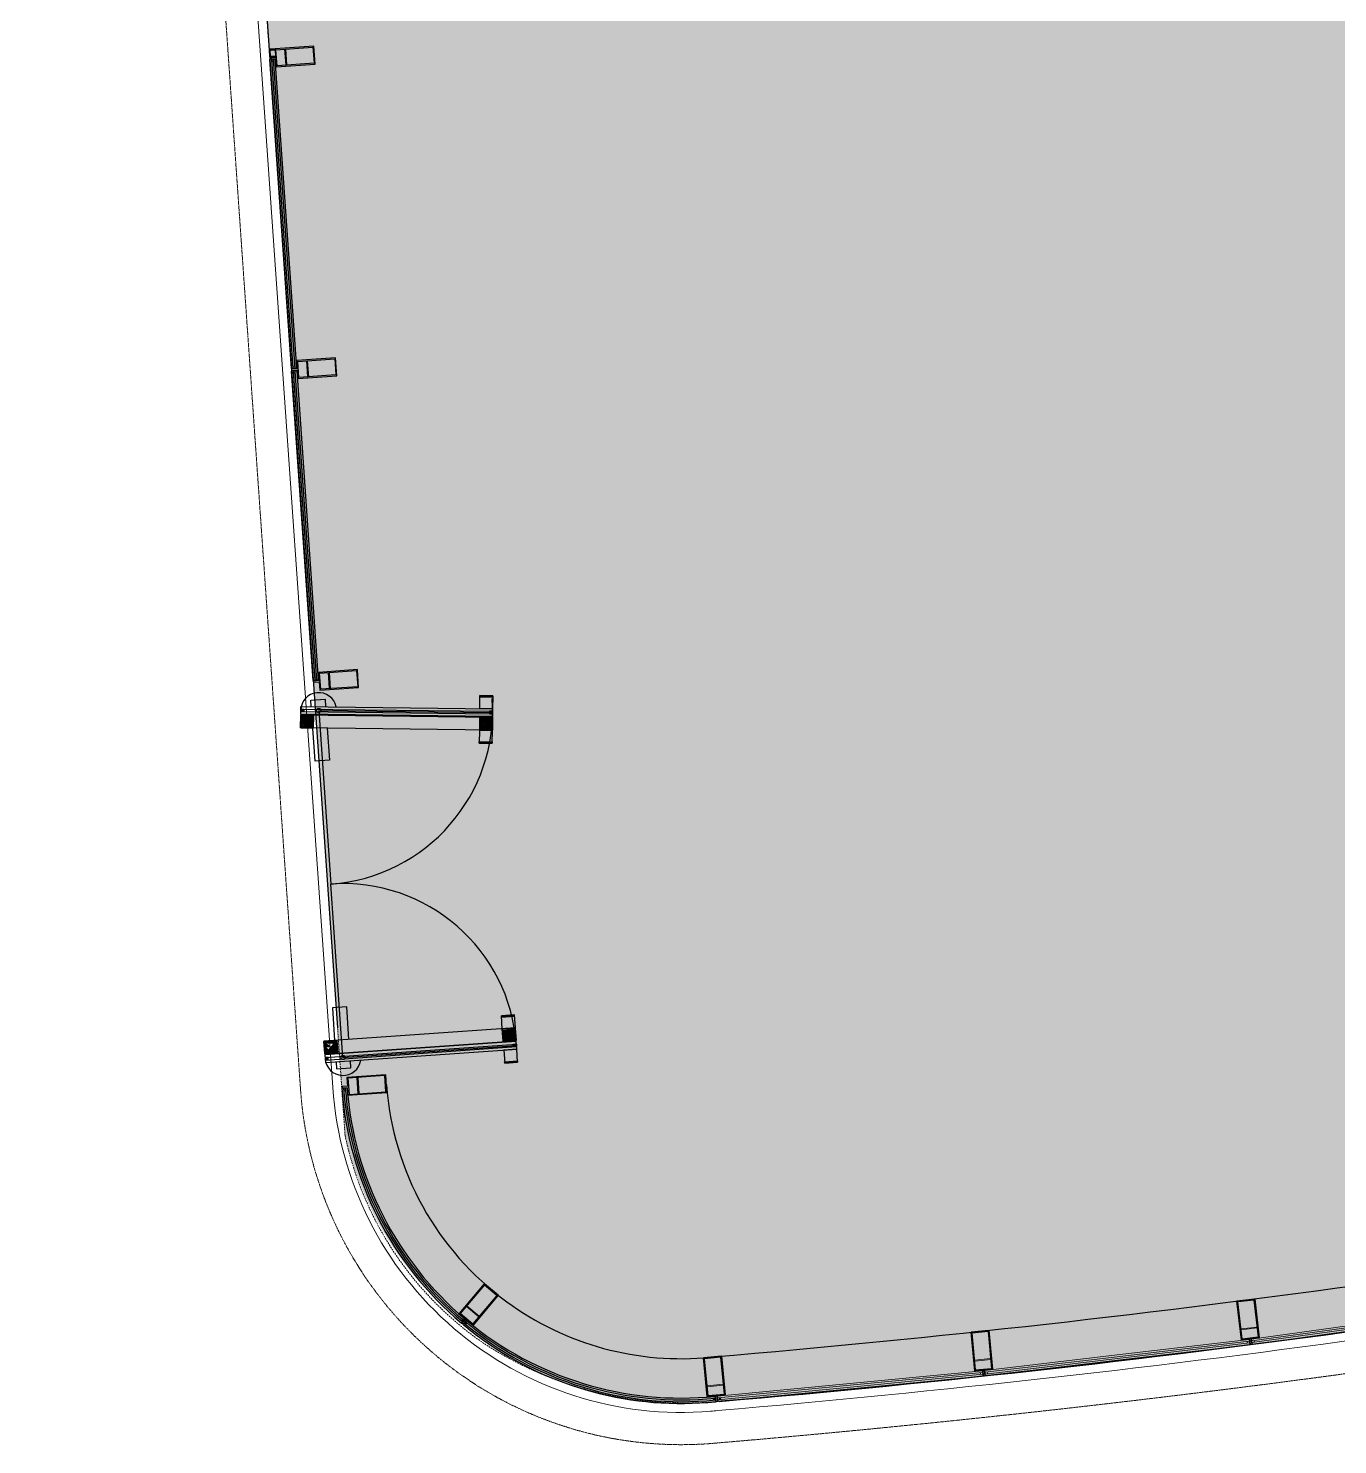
# Model space of a CAD drawing. Header units: millimetres. Extents: x 306 to 836129804, y -168137 to 818603917.
# Drawn here: x 834508805 to 834516115, y 817942050 to 817949957 of the extents above; entities that cross this region are included whole.
import ezdxf
from ezdxf.xclip import XClip

# ---------------------------------------------------------------- set-up
doc = ezdxf.new("R2010")
doc.units = ezdxf.units.MM
doc.header["$LTSCALE"] = 3
doc.header["$XCLIPFRAME"] = 0
doc.linetypes.add('B0701', pattern=[2.34375, 1.5625, -0.78125])
doc.linetypes.add('B0703', pattern=[4.6875, 3.125, -1.5625])
doc.layers.add('_LTC', color=251, linetype='Continuous')
for name, color, linetype, lineweight in [('Hatch (LTC&CB)', 252, 'Continuous', 35), ('UAJ-21EXWA', 251, 'Continuous', 35), ('UAJ-21EXWA-a', 251, 'Continuous', 9), ('UAJ-21EXWA-c', 251, 'Continuous', 9), ('UAJ-22INWA-a', 251, 'Continuous', 13), ('UAJ-23FLOR-h', 251, 'Continuous', 9), ('UAJ-23FLOR-y', 251, 'B0701', 9), ('UAJ-23FLOR-z', 251, 'B0703', 9), ('UAJ-32INFR-c', 251, 'Continuous', 9), ('UAJ-32INFR-h', 251, 'Continuous', 9)]:
    doc.layers.add(name, color=color, linetype=linetype, lineweight=lineweight)
pattern_1 = [(45, (0, 0), (-4.999999779477807, 4.999999779477808), []), (45, (1.7, 0), (-4.999999779477807, 4.999999779477808), []), (45, (1.8, 0), (-4.999999779477807, 4.999999779477808), []), (45, (1.9, 0), (-4.999999779477807, 4.999999779477808), []), (45, (2, 0), (-4.999999779477807, 4.999999779477808), []), (45, (2.1, 0), (-4.999999779477807, 4.999999779477808), []), (45, (2.2, 0), (-4.999999779477807, 4.999999779477808), []), (45, (2.3, 0), (-4.999999779477807, 4.999999779477808), [])]

# ---------------------------------------------------------------- blocks, each defined once
blk = doc.blocks.new('*U1552')
at = {"layer": 'UAJ-21EXWA'}
for points in [[(0, 85.00000035762787), (100, 85.00000047683716), (100, 301.9999996423721), (1.192092895507812e-07, 301.9999996423721)], [(1499.999999880791, 85.00000035762787), (1599.999999880791, 85.00000047683716), (1600, 301.9999996423721), (1500.000000119209, 301.9999996423721)], [(3069.244208348224, 85.00000059565815), (3169.244208348224, 85.00000059565815), (3169.244208467433, 301.9999998804025), (3069.244208586642, 301.9999999996118)]]:
    blk.add_lwpolyline(points, close=True, dxfattribs=at)
at = {"layer": 'UAJ-21EXWA-a'}
for points in [[(42.49999895014975, 305.000000582158), (42.4999988079071, 305.0000002384186), (42.49999892711639, 335.0000001192093), (42.49999883094046, 335.000000582158)], [(46.50000011920929, 301.9999992847443), (46.50000023841858, 335.0000004768372), (53.50000023841858, 335.0000007152557), (53.50000023841858, 301.9999992847443)], [(800.0000004768372, 304.9999982118607), (57.49999940395355, 305.0000004768372), (57.49999952316284, 335.0000004768372), (800.0000003576279, 334.9999980926514)], [(800.0000004768372, 305), (1542.499998807907, 305.0000002384186), (1542.499998807907, 335), (800.0000002384186, 335.0000001192093)], [(1546.5, 301.9999992847443), (1546.500000238419, 335.0000003576279), (1553.500000238419, 335.0000007152557), (1553.500000119209, 301.9999992847443)], [(2300, 304.9999980926514), (1557.499999403954, 305.0000003576279), (1557.499999403954, 335.0000004768372), (2300, 334.9999980926514)], [(2330.173034078982, 305.0000002192115), (3111.74420727534, 305.0000005956583), (3111.74420727534, 335.0000003572397), (2330.173034078982, 335.0000003384208)], [(3115.744208467433, 301.9999996419839), (3115.744208586642, 335.0000007148676), (3122.744208586642, 335.0000008340768), (3122.744208586642, 301.9999995227747)], [(3797.998674421571, 304.9999985628279), (3126.744207871387, 305.0000007148676), (3126.744207871387, 335.0000007148676), (3797.998674302362, 334.9999985628279)]]:
    blk.add_lwpolyline(points, dxfattribs=at)
at = {"layer": 'UAJ-21EXWA-c'}
for p, q in [((30.49999856948853, 315.0000002384186), (30.49999904632568, 325.0000001192093)), ((42.4999988079071, 325.0000002384186), (42.49999895014975, 325.0000007013673)), ((57.49999940395355, 325.0000003576279), (800.0000004768372, 324.9999983310699)), ((69.49999952316284, 315.0000005960464), (69.49999904632568, 325.0000003576279)), ((1542.499998807907, 325.0000002384186), (800.0000004768372, 325.0000003576279)), ((1530.499998450279, 315.0000002384186), (1530.499999046326, 325.0000001192093)), ((1557.499999403954, 325.0000003576279), (2300, 324.9999983310699)), ((1569.499999523163, 315.0000005960464), (1569.499999046326, 325.0000003576279)), ((3111.74420727534, 325.0000003572397), (2330.173034078982, 325.0000005768393)), ((3099.744206917712, 315.000000476449), (3099.744207513759, 325.0000003572397)), ((3126.744207871387, 325.0000007148676), (3797.998674421571, 324.9999988012465)), ((3138.744207990596, 315.0000008340768), (3138.744207513759, 325.0000007148676)), ((42.49999906935903, 315.0000004629487), (42.49999892711639, 315.0000003576279)), ((800.0000004768372, 314.9999977350235), (57.49999964237213, 315.0000005960464)), ((800.0000003576279, 314.9999994039536), (1542.499998927116, 315.0000003576279)), ((2300, 314.9999976158142), (1557.499999523163, 315.0000005960464)), ((2330.173034078982, 314.9999997423743), (3111.744207394549, 315.0000005956583)), ((3797.998674421571, 314.9999982052), (3126.744207990596, 315.0000008340768))]:
    blk.add_line(p, q, dxfattribs=at)
for points in [[(5, 90.00000047683716), (95, 90.00000059604645), (94.99999988079071, 296.9999996423721), (5.00000011920929, 296.9999996423721)], [(1505, 90.00000047683716), (1595, 90.00000059604645), (1594.999999880791, 296.9999996423721), (1505.000000119209, 296.9999996423721)], [(3074.244208467433, 90.00000071486744), (3164.244208467433, 90.00000083407673), (3164.244208229014, 296.9999998804025), (3074.244208705852, 296.9999998804025)]]:
    blk.add_lwpolyline(points, close=True, dxfattribs=at)
for points in [[(5.000000238418579, 246.9999996423721), (94.99999988079071, 246.9999996423721)], [(5.00000011920929, 241.9999994039536), (94.99999988079071, 241.9999995231628)], [(1505.000000238419, 246.9999996423721), (1594.999999761581, 246.9999996423721)], [(1505, 241.9999994039536), (1594.999999880791, 241.9999995231628)], [(3074.244208586642, 246.9999998804024), (3164.244208229014, 246.9999998804024)], [(3074.244208586642, 241.9999997611932), (3164.244208348224, 241.9999997611932)]]:
    blk.add_lwpolyline(points, dxfattribs=at)
blk = doc.blocks.new('*U1802')
at = {"layer": 'UAJ-32INFR-c'}
blk.add_hatch(color=256, dxfattribs=at).paths.add_polyline_path([(0, 0), (-4.440892098500626e-16, -4.999999999999996), (50.00000023597241, -4.999999999999995), (50.00000023597241, 1.332267629550188e-15)])
at = {"layer": 'UAJ-32INFR-h'}
h = blk.add_hatch(dxfattribs=at)
h.set_pattern_fill('STEEL', color=256, angle=90, style=0)
h.set_pattern_definition([(135, (0, 0), (-2.245064030267288, -2.245064030267288), []), (135, (-1.5875, 9.720633968232115e-17), (-2.245064030267288, -2.245064030267288), [])])
h.paths.add_polyline_path([(0, 0), (-4.440892098500626e-16, -4.999999999999996), (50.00000023597241, -4.999999999999995), (50.00000023597241, 1.332267629550188e-15)])
at = {"layer": 'UAJ-22INWA-a', "lineweight": -2}
blk.add_lwpolyline([(0, 0), (-4.440892098500626e-16, -4.999999999999996), (50.00000023597241, -4.999999999999995), (50.00000023597241, 1.332267629550188e-15)], close=True, dxfattribs=at)
blk = doc.blocks.new('*U|REF31241634')
at = {"layer": 'UAJ-32INFR-h'}
h = blk.add_hatch(dxfattribs=at)
h.set_pattern_fill('STAAL', color=256, style=0)
h.set_pattern_definition(pattern_1)
edge = h.paths.add_edge_path(flags=16)
edge.add_arc((-19.00000000737778, -19.00000003930758), 1, 180, 394.9306585423736)
edge.add_line((-19.00000000737778, -20.00000003930757), (19.00000000738324, -20.00000003930666))
edge.add_arc((19.00000000738324, -19.00000003930664), 1, 270, 360)
edge.add_line((20.00000000738324, -19.00000003930666), (20.00000000738142, 19.00000003930938))
edge.add_arc((19.00000000738142, 19.00000003930938), 1, 0, 90)
edge.add_line((19.00000000738142, 20.00000003930938), (-19.0000000073796, 20.00000003930938))
edge.add_arc((-19.0000000073796, 19.00000003930938), 1, 90, 180)
edge.add_line((-20.0000000073796, 19.00000003930938), (-20.00000000737778, -19.00000003930757))
edge = h.paths.add_edge_path()
edge.add_arc((-23.00000000737792, -23.00000003930666), 2, 180, 270)
edge.add_line((-23.00000000737778, -25.00000003930666), (23.00000000738324, -25.00000003930666))
edge.add_arc((23.00000000738309, -23.00000003930666), 2, 270, 360)
edge.add_line((25.00000000738324, -23.00000003930666), (25.00000000738324, 23.00000003930757))
edge.add_arc((23.00000000738338, 23.00000003930742), 2, 0, 90)
edge.add_line((23.00000000738324, 25.00000003930757), (-23.00000000737778, 25.00000003930938))
edge.add_arc((-23.00000000737763, 23.00000003930953), 2, 90, 180)
edge.add_line((-25.00000000737778, 23.00000003930938), (-25.00000000737778, -23.00000003930666))
at = {"layer": 'UAJ-22INWA-a', "lineweight": -2}
for p, q in [((-25.00000000737778, 23.00000003930938), (-25.00000000737778, -23.00000003930666)), ((23.00000000738324, 25.00000003930757), (-23.00000000737778, 25.00000003930938)), ((-20.0000000073796, 19.00000003930938), (-20.00000000737778, -19.00000003930757)), ((19.00000000738142, 20.00000003930938), (-19.0000000073796, 20.00000003930938)), ((20.00000000738324, -19.00000003930666), (20.00000000738142, 19.00000003930938)), ((25.00000000738324, -23.00000003930666), (25.00000000738324, 23.00000003930757)), ((-23.00000000737778, -25.00000003930666), (23.00000000738324, -25.00000003930666)), ((-19.00000000737778, -20.00000003930757), (19.00000000738324, -20.00000003930666))]:
    blk.add_line(p, q, dxfattribs=at)
for centre, radius, start, end in [((-23.00000000737763, 23.00000003930953), 2, 90, 180), ((-19.0000000073796, 19.00000003930938), 1, 90, 180), ((19.00000000738142, 19.00000003930938), 1, 0, 90), ((23.00000000738338, 23.00000003930742), 2, 0, 90), ((-23.00000000737792, -23.00000003930666), 2, 180, 270), ((-19.00000000737778, -19.00000003930758), 1, 180, 34.93065854237362), ((19.00000000738324, -19.00000003930664), 1, 270, 0), ((23.00000000738309, -23.00000003930666), 2, 270, 0)]:
    blk.add_arc(centre, radius, start, end, dxfattribs=at)
blk = doc.blocks.new('*U|REF31251635')
at = {"layer": 'UAJ-32INFR-h'}
h = blk.add_hatch(dxfattribs=at)
h.set_pattern_fill('STAAL', color=256, style=0)
h.set_pattern_definition(pattern_1)
edge = h.paths.add_edge_path(flags=16)
edge.add_arc((-19.00000000737778, -19.00000003930758), 1, 180, 394.9306585423736)
edge.add_line((-19.00000000737778, -20.00000003930757), (19.00000000738324, -20.00000003930666))
edge.add_arc((19.00000000738324, -19.00000003930664), 1, 270, 360)
edge.add_line((20.00000000738324, -19.00000003930666), (20.00000000738142, 19.00000003930938))
edge.add_arc((19.00000000738142, 19.00000003930938), 1, 0, 90)
edge.add_line((19.00000000738142, 20.00000003930938), (-19.0000000073796, 20.00000003930938))
edge.add_arc((-19.0000000073796, 19.00000003930938), 1, 90, 180)
edge.add_line((-20.0000000073796, 19.00000003930938), (-20.00000000737778, -19.00000003930757))
edge = h.paths.add_edge_path()
edge.add_arc((-23.00000000737792, -23.00000003930666), 2, 180, 270)
edge.add_line((-23.00000000737778, -25.00000003930666), (23.00000000738324, -25.00000003930666))
edge.add_arc((23.00000000738309, -23.00000003930666), 2, 270, 360)
edge.add_line((25.00000000738324, -23.00000003930666), (25.00000000738324, 23.00000003930757))
edge.add_arc((23.00000000738338, 23.00000003930742), 2, 0, 90)
edge.add_line((23.00000000738324, 25.00000003930757), (-23.00000000737778, 25.00000003930938))
edge.add_arc((-23.00000000737763, 23.00000003930953), 2, 90, 180)
edge.add_line((-25.00000000737778, 23.00000003930938), (-25.00000000737778, -23.00000003930666))
at = {"layer": 'UAJ-22INWA-a', "lineweight": -2}
for p, q in [((-25.00000000737778, 23.00000003930938), (-25.00000000737778, -23.00000003930666)), ((23.00000000738324, 25.00000003930757), (-23.00000000737778, 25.00000003930938)), ((-20.0000000073796, 19.00000003930938), (-20.00000000737778, -19.00000003930757)), ((19.00000000738142, 20.00000003930938), (-19.0000000073796, 20.00000003930938)), ((20.00000000738324, -19.00000003930666), (20.00000000738142, 19.00000003930938)), ((25.00000000738324, -23.00000003930666), (25.00000000738324, 23.00000003930757)), ((-23.00000000737778, -25.00000003930666), (23.00000000738324, -25.00000003930666)), ((-19.00000000737778, -20.00000003930757), (19.00000000738324, -20.00000003930666))]:
    blk.add_line(p, q, dxfattribs=at)
for centre, radius, start, end in [((-23.00000000737763, 23.00000003930953), 2, 90, 180), ((-19.0000000073796, 19.00000003930938), 1, 90, 180), ((19.00000000738142, 19.00000003930938), 1, 0, 90), ((23.00000000738338, 23.00000003930742), 2, 0, 90), ((-23.00000000737792, -23.00000003930666), 2, 180, 270), ((-19.00000000737778, -19.00000003930758), 1, 180, 34.93065854237362), ((19.00000000738324, -19.00000003930664), 1, 270, 0), ((23.00000000738309, -23.00000003930666), 2, 270, 0)]:
    blk.add_arc(centre, radius, start, end, dxfattribs=at)
blk = doc.blocks.new('*U|REF31261636')
at = {"layer": 'UAJ-32INFR-h'}
h = blk.add_hatch(dxfattribs=at)
h.set_pattern_fill('STAAL', color=256, style=0)
h.set_pattern_definition(pattern_1)
edge = h.paths.add_edge_path(flags=16)
edge.add_arc((-19.00000000737778, -19.00000003930758), 1, 180, 394.9306585423736)
edge.add_line((-19.00000000737778, -20.00000003930757), (19.00000000738324, -20.00000003930666))
edge.add_arc((19.00000000738324, -19.00000003930664), 1, 270, 360)
edge.add_line((20.00000000738324, -19.00000003930666), (20.00000000738142, 19.00000003930938))
edge.add_arc((19.00000000738142, 19.00000003930938), 1, 0, 90)
edge.add_line((19.00000000738142, 20.00000003930938), (-19.0000000073796, 20.00000003930938))
edge.add_arc((-19.0000000073796, 19.00000003930938), 1, 90, 180)
edge.add_line((-20.0000000073796, 19.00000003930938), (-20.00000000737778, -19.00000003930757))
edge = h.paths.add_edge_path()
edge.add_arc((-23.00000000737792, -23.00000003930666), 2, 180, 270)
edge.add_line((-23.00000000737778, -25.00000003930666), (23.00000000738324, -25.00000003930666))
edge.add_arc((23.00000000738309, -23.00000003930666), 2, 270, 360)
edge.add_line((25.00000000738324, -23.00000003930666), (25.00000000738324, 23.00000003930757))
edge.add_arc((23.00000000738338, 23.00000003930742), 2, 0, 90)
edge.add_line((23.00000000738324, 25.00000003930757), (-23.00000000737778, 25.00000003930938))
edge.add_arc((-23.00000000737763, 23.00000003930953), 2, 90, 180)
edge.add_line((-25.00000000737778, 23.00000003930938), (-25.00000000737778, -23.00000003930666))
at = {"layer": 'UAJ-22INWA-a', "lineweight": -2}
for p, q in [((-25.00000000737778, 23.00000003930938), (-25.00000000737778, -23.00000003930666)), ((23.00000000738324, 25.00000003930757), (-23.00000000737778, 25.00000003930938)), ((-20.0000000073796, 19.00000003930938), (-20.00000000737778, -19.00000003930757)), ((19.00000000738142, 20.00000003930938), (-19.0000000073796, 20.00000003930938)), ((20.00000000738324, -19.00000003930666), (20.00000000738142, 19.00000003930938)), ((25.00000000738324, -23.00000003930666), (25.00000000738324, 23.00000003930757)), ((-23.00000000737778, -25.00000003930666), (23.00000000738324, -25.00000003930666)), ((-19.00000000737778, -20.00000003930757), (19.00000000738324, -20.00000003930666))]:
    blk.add_line(p, q, dxfattribs=at)
for centre, radius, start, end in [((-23.00000000737763, 23.00000003930953), 2, 90, 180), ((-19.0000000073796, 19.00000003930938), 1, 90, 180), ((19.00000000738142, 19.00000003930938), 1, 0, 90), ((23.00000000738338, 23.00000003930742), 2, 0, 90), ((-23.00000000737792, -23.00000003930666), 2, 180, 270), ((-19.00000000737778, -19.00000003930758), 1, 180, 34.93065854237362), ((19.00000000738324, -19.00000003930664), 1, 270, 0), ((23.00000000738309, -23.00000003930666), 2, 270, 0)]:
    blk.add_arc(centre, radius, start, end, dxfattribs=at)
blk = doc.blocks.new('*U|REF31271637')
at = {"layer": 'UAJ-32INFR-h'}
h = blk.add_hatch(dxfattribs=at)
h.set_pattern_fill('STAAL', color=256, style=0)
h.set_pattern_definition(pattern_1)
edge = h.paths.add_edge_path(flags=16)
edge.add_arc((-19.00000000737778, -19.00000003930758), 1, 180, 394.9306585423736)
edge.add_line((-19.00000000737778, -20.00000003930757), (19.00000000738324, -20.00000003930666))
edge.add_arc((19.00000000738324, -19.00000003930664), 1, 270, 360)
edge.add_line((20.00000000738324, -19.00000003930666), (20.00000000738142, 19.00000003930938))
edge.add_arc((19.00000000738142, 19.00000003930938), 1, 0, 90)
edge.add_line((19.00000000738142, 20.00000003930938), (-19.0000000073796, 20.00000003930938))
edge.add_arc((-19.0000000073796, 19.00000003930938), 1, 90, 180)
edge.add_line((-20.0000000073796, 19.00000003930938), (-20.00000000737778, -19.00000003930757))
edge = h.paths.add_edge_path()
edge.add_arc((-23.00000000737792, -23.00000003930666), 2, 180, 270)
edge.add_line((-23.00000000737778, -25.00000003930666), (23.00000000738324, -25.00000003930666))
edge.add_arc((23.00000000738309, -23.00000003930666), 2, 270, 360)
edge.add_line((25.00000000738324, -23.00000003930666), (25.00000000738324, 23.00000003930757))
edge.add_arc((23.00000000738338, 23.00000003930742), 2, 0, 90)
edge.add_line((23.00000000738324, 25.00000003930757), (-23.00000000737778, 25.00000003930938))
edge.add_arc((-23.00000000737763, 23.00000003930953), 2, 90, 180)
edge.add_line((-25.00000000737778, 23.00000003930938), (-25.00000000737778, -23.00000003930666))
at = {"layer": 'UAJ-22INWA-a', "lineweight": -2}
for p, q in [((-25.00000000737778, 23.00000003930938), (-25.00000000737778, -23.00000003930666)), ((23.00000000738324, 25.00000003930757), (-23.00000000737778, 25.00000003930938)), ((-20.0000000073796, 19.00000003930938), (-20.00000000737778, -19.00000003930757)), ((19.00000000738142, 20.00000003930938), (-19.0000000073796, 20.00000003930938)), ((20.00000000738324, -19.00000003930666), (20.00000000738142, 19.00000003930938)), ((25.00000000738324, -23.00000003930666), (25.00000000738324, 23.00000003930757)), ((-23.00000000737778, -25.00000003930666), (23.00000000738324, -25.00000003930666)), ((-19.00000000737778, -20.00000003930757), (19.00000000738324, -20.00000003930666))]:
    blk.add_line(p, q, dxfattribs=at)
for centre, radius, start, end in [((-23.00000000737763, 23.00000003930953), 2, 90, 180), ((-19.0000000073796, 19.00000003930938), 1, 90, 180), ((19.00000000738142, 19.00000003930938), 1, 0, 90), ((23.00000000738338, 23.00000003930742), 2, 0, 90), ((-23.00000000737792, -23.00000003930666), 2, 180, 270), ((-19.00000000737778, -19.00000003930758), 1, 180, 34.93065854237362), ((19.00000000738324, -19.00000003930664), 1, 270, 0), ((23.00000000738309, -23.00000003930666), 2, 270, 0)]:
    blk.add_arc(centre, radius, start, end, dxfattribs=at)
blk = doc.blocks.new('FAC-00-0')
at = {"layer": '_LTC'}
h = blk.add_hatch(color=256, dxfattribs=at)
h.dxf.hatch_style = 1
edge = h.paths.add_edge_path()
edge.add_arc((834510160.0279734, 817949830.4504949), 9.999999978252, 93.9989085248971, 183.9989085248971)
edge.add_line((834510150.0523196, 817949829.7531202), (834510151.9003631, 817949803.3176264))
edge.add_arc((834510161.8759899, 817949804.0149852), 9.999971996878008, 183.9988286691568, 273.9990683352378)
edge.add_line((834510162.5733905, 817949794.0393614), (834510185.5172899, 817949795.6433158))
edge.add_line((834510185.5172899, 817949795.6433158), (834510185.1686025, 817949800.6311427))
edge.add_line((834510185.1686025, 817949800.6311427), (834510162.2247041, 817949799.027174))
edge.add_arc((834510161.876017, 817949804.0150008), 4.999999917196441, 184.0060683792588, 273.99890652846096, ccw=False)
edge.add_line((834510156.8882338, 817949803.6656902), (834510155.0401465, 817949830.1018075))
edge.add_arc((834510160.0279735, 817949830.4504948), 5.000000163347913, 93.99891052133307, 183.9989077006451, ccw=False)
edge.add_line((834510159.679286, 817949835.4383217), (834510182.6231856, 817949837.0422741))
edge.add_line((834510182.6231856, 817949837.0422741), (834510182.2744982, 817949842.030101))
edge.add_line((834510182.2744982, 817949842.030101), (834510159.3305987, 817949840.4261487))
h = blk.add_hatch(color=256, dxfattribs=at)
h.dxf.hatch_style = 1
h.paths.add_polyline_path([(834510326.0887322, 817946142.5323802), (834510326.2563257, 817946157.0008653), (834510343.6185062, 817946156.7997527), (834510343.4509143, 817946142.3312684)])
h = blk.add_hatch(color=256, dxfattribs=at)
h.dxf.hatch_style = 1
h.paths.add_polyline_path([(834511396.7846801, 817946129.6505202), (834511396.9522746, 817946144.1190044), (834511379.5900929, 817946144.3201162), (834511379.4224992, 817946129.8516318)])
h = blk.add_hatch(color=256, dxfattribs=at)
h.dxf.hatch_style = 1
h.paths.add_polyline_path([(834511529.4729177, 817944286.6801819), (834511530.4752206, 817944272.2454839), (834511513.153582, 817944271.0427219), (834511512.1512799, 817944285.4774202)])
h = blk.add_hatch(color=256, dxfattribs=at)
h.dxf.hatch_style = 1
h.paths.add_polyline_path([(834510461.3048753, 817944212.0290724), (834510462.3071772, 817944197.5943735), (834510479.6288145, 817944198.7971361), (834510478.6265141, 817944213.2318344)])
h = blk.add_hatch(color=256, dxfattribs=at)
h.dxf.hatch_style = 1
h.paths.add_polyline_path([(834511219.9196241, 817942745.0735078), (834511226.3923936, 817942752.6960567), (834511235.5394527, 817942744.9287337), (834511229.0666832, 817942737.3061848)])
h = blk.add_hatch(color=256, dxfattribs=at)
h.dxf.hatch_style = 1
h.paths.add_polyline_path([(834511250.0556053, 817942719.9460374), (834511256.3510395, 817942727.7156904), (834511247.027456, 817942735.2702119), (834511240.7320223, 817942727.5005589)])
h = blk.add_hatch(color=256, dxfattribs=at)
h.dxf.hatch_style = 1
h.paths.add_polyline_path([(834512640.0206454, 817942300.1877611), (834512639.075298, 817942310.1429765), (834512627.1290389, 817942309.00856), (834512628.0743867, 817942299.0533445)])
h = blk.add_hatch(color=256, dxfattribs=at)
h.dxf.hatch_style = 1
h.paths.add_polyline_path([(834512640.0206454, 817942300.1877611), (834512639.075298, 817942310.1429765), (834512627.1290389, 817942309.00856), (834512628.0743867, 817942299.0533445)])
for p, q in [((834510182.2471714, 817949799.4249961), (834510152.2726809, 817949797.3295494)), ((834510183.2932342, 817949784.4615157, -7.638549561761465e-07), (834510153.3183441, 817949782.3660411, -5.43392558505218e-07)), ((834510273.881447, 817948057.1004213, 7.629513723017567e-07), (834510153.3183441, 817949782.3660411, 3.83559685346313e-07)), ((834510283.9975371, 817948057.8076135, -2.040912739721649e-08), (834510163.4335697, 817949783.0731725, -3.926743552991502e-07)), ((834510293.9731908, 817948058.504988, -2.04091272428838e-08), (834510173.4092234, 817949783.7705472, -3.926743551962618e-07)), ((834510303.9023643, 817948059.1991137, -3.862251958253182e-07), (834510183.2932342, 817949784.4615157, -7.638549277544371e-07)), ((834510243.6271079, 817949751.087801), (834510237.3507357, 817949840.8686849)), ((834510248.6149348, 817949751.4364884), (834510242.3385628, 817949841.2173722)), ((834510174.2457602, 817949771.799741, -6.911567187069201e-07), (834510164.2701062, 817949771.1023663, -6.17786754973357e-07)), ((834510303.902364, 817948059.1991135), (834510273.881447, 817948057.1004213)), ((834510304.9484267, 817948044.2356327), (834510274.9271106, 817948042.1369126, -4.062579570529579e-07)), ((834510395.4902129, 817946316.871299, 1.145633572008364e-06), (834510274.9271106, 817948042.1369126, 7.662418859410991e-07)), ((834510293.1366541, 817948070.4757947), (834510283.1610005, 817948069.7784201)), ((834510405.6071751, 817946317.5785527, 3.550848158656484e-07), (834510285.043208, 817948042.8441052, -1.718041064729141e-08)), ((834510415.5828286, 817946318.2759277, 3.550848159170926e-07), (834510295.0188615, 817948043.5414798, -1.718041051868079e-08)), ((834510425.5575562, 817946318.9732379, -5.320131890584889e-09), (834510304.9484266, 817948044.2356327, -3.829499422361438e-07)), ((834510365.2821856, 817948010.8619101), (834510359.0058134, 817948100.642794)), ((834510370.2700125, 817948011.2105975), (834510363.9936405, 817948100.9914813)), ((834510295.8553982, 817948031.5706735, -1.34374262215926e-07), (834510285.8797445, 817948030.8732989, -2.693679627616642e-07)), ((834510425.4185736, 817946318.9635221), (834510395.4902164, 817946316.8712995, 1.145633454324724e-06)), ((834510414.7433721, 817946330.2465227, -1.145633454324724e-06), (834510404.7677184, 817946329.5491476, -1.145633454324724e-06)), ((834510414.7433721, 817946330.2465227, -1.145633454324724e-06), (834510404.7677184, 817946329.5491476, -1.145633454324724e-06)), ((834510414.7433721, 817946330.2465227, -1.145633454324724e-06), (834510404.7677184, 817946329.5491476, -1.145633454324724e-06)), ((834510486.9373177, 817946270.6360236), (834510480.6609454, 817946360.4169074)), ((834510491.9251446, 817946270.9847109), (834510485.6487725, 817946360.7655947)), ((834510426.1655302, 817946148.5834991), (834510493.8648123, 817945180.1735249)), ((834510426.1655302, 817946148.5834993), (834511396.8684771, 817946136.8847624)), ((834510561.5640944, 817944211.7635506), (834510493.8648124, 817945180.1735249)), ((834510561.5640944, 817944211.7635506), (834511529.9740689, 817944279.4628328)), ((834510638.7266, 817944099.3536909), (834510645.0029721, 817944009.5728071)), ((834510643.714427, 817944099.7023783), (834510649.9907992, 817944009.9214945)), ((834510584.5302904, 817944042.936823), (834510554.601933, 817944040.8446023, 1.145633454324724e-06)), ((834510584.5302904, 817944042.936823), (834510554.601933, 817944040.8446023, 1.145633454324724e-06)), ((834510575.528787, 817944030.2782698, -1.145633454324724e-06), (834510565.5531332, 817944029.5808955, -1.145633454324724e-06)), ((834510575.528787, 817944030.2782698, -1.145633454324724e-06), (834510565.5531332, 817944029.5808955, -1.145633454324724e-06)), ((834510575.528787, 817944030.2782698, -1.145633454324724e-06), (834510565.5531332, 817944029.5808955, -1.145633454324724e-06)), ((834511222.6731254, 817942729.6169137), (834511241.952608, 817942752.6020347)), ((834511234.165595, 817942719.9772487), (834511253.4450777, 817942742.9623699))]:
    blk.add_line(p, q, dxfattribs=at)
for points in [[(834506012.7126775, 818013915.7438599, 0.1739062402494), (834505738.1030817, 818012940.8761425), (834510531.1732616, 817944377.9736058)], [(834512627.2040054, 817942540.1655775, 0.02656980847430667), (834520031.0850133, 817943570.7283562, 0.08503845430678662), (834529267.0487349, 817946885.5735675, 0.08503845430678662)], [(834512662.224123, 817942291.7450321, 0.02651463873583607), (834520076.9615715, 817943324.4578393, 0.08364983874381443), (834529251.3430456, 817946589.4841911, -0.08364983874381443), (834520076.9615715, 817943324.4578395, -0.0265633702426685), (834512648.5149771, 817942290.5731581)], [(834511234.1655952, 817942719.9772487, 0.01758126484419767), (834511339.7849109, 817942638.2019897, 0.1831797652030029), (834512641.0179917, 817942290.1822951)]]:
    blk.add_lwpolyline(points, format="xyb", dxfattribs=at)
at = {"layer": '_LTC', "lineweight": -2}
blk.add_lwpolyline([(834510185.5172899, 817949795.6433159), (834510185.1686026, 817949800.6311429), (834510162.2247041, 817949799.0271741, -0.4142135623730965), (834510156.88819, 817949803.6663136), (834510155.0401473, 817949830.1017959, -0.4142135623730948), (834510159.6792868, 817949835.4383101), (834510182.6231853, 817949837.0422789), (834510182.2744979, 817949842.0301057), (834510159.3305995, 817949840.4261371, 0.4142135623730952), (834510150.0523205, 817949829.7531086), (834510151.9003631, 817949803.3176264, 0.4142135623730964), (834510162.5733916, 817949794.0393472)], format="xyb", close=True, dxfattribs=at)
at = {"layer": '_LTC'}
for points in [[(834510153.0858166, 817949786.3595479), (834510186.0054752, 817949788.6608841), (834510189.248267, 817949742.2740941), (834510405.7199538, 817949757.4071243), (834510398.7462069, 817949857.1636623), (834510182.2745204, 817949842.0306323), (834510185.517313, 817949795.643842), (834510152.5976542, 817949793.3425053)], [(834510187.4724666, 817949837.3818117), (834510393.9684992, 817949851.8174675), (834510400.2448714, 817949762.0365832), (834510193.7488388, 817949747.6009275)], [(834510274.7408943, 817948046.133657), (834510307.6605529, 817948048.4349933), (834510310.9033448, 817948002.0482032), (834510527.3750315, 817948017.1812334), (834510520.4012846, 817948116.9377714), (834510303.9295981, 817948101.8047414), (834510307.1723907, 817948055.4179511), (834510274.2527319, 817948053.1166145)], [(834510309.1275443, 817948097.1559209), (834510515.6235769, 817948111.5915766), (834510521.8999491, 817948021.8106923), (834510315.4039165, 817948007.3750366)], [(834510396.3960263, 817946305.9077705), (834510429.3156849, 817946308.2091067), (834510432.5584769, 817946261.8223166), (834510649.0301635, 817946276.9553468), (834510642.0564166, 817946376.7118849), (834510425.58473, 817946361.5788548), (834510428.8275228, 817946315.1920645), (834510395.907864, 817946312.8907279)], [(834510430.7826763, 817946356.9300343), (834510637.2787089, 817946371.3656901), (834510643.555081, 817946281.5848057), (834510437.0590485, 817946267.1491501)], [(834511324.7774456, 817946159.4254555), (834511325.615411, 817946231.7678767), (834511397.9578327, 817946230.9299105), (834511397.1198663, 817946158.5874894)], [(834510325.9211388, 817946128.0638963), (834510326.4239191, 817946171.4693496), (834511397.1198663, 817946158.5874894), (834511396.6170881, 817946115.1820375)], [(834510326.0887322, 817946142.5323802), (834510326.2563257, 817946157.0008653), (834510343.6185062, 817946156.7997527), (834510343.4509143, 817946142.3312684)], [(834511396.7846801, 817946129.6505202), (834511396.9522746, 817946144.1190044), (834511379.5900929, 817946144.3201162), (834511379.4224992, 817946129.8516318)], [(834510325.0328964, 817946051.3809271), (834510325.870861, 817946123.7233492), (834511396.5668086, 817946110.8414898), (834511395.728843, 817946038.4990684)], [(834511323.3864222, 817946039.3370329), (834511322.5484561, 817945966.9946123), (834511394.8908772, 817945966.1566472), (834511395.7288443, 817946038.4990684)], [(834511450.9849259, 817944372.6072755), (834511445.9734175, 817944444.7807662), (834511518.146909, 817944449.7922739), (834511523.1584184, 817944377.6187825)], [(834510454.9903759, 817944302.9676741), (834510460.0018828, 817944230.7941817), (834511528.1699251, 817944305.4452906), (834511523.1584171, 817944377.6187824)], [(834510460.3025733, 817944226.4637705), (834510463.309479, 817944183.159675), (834511531.4775208, 817944257.8107847), (834511528.4706172, 817944301.1148789)], [(834511459.3040297, 817944252.7992762), (834511464.3155376, 817944180.6257846), (834511536.4890296, 817944185.6372932), (834511531.4775208, 817944257.8107847)], [(834511529.4729177, 817944286.6801819), (834511530.4752206, 817944272.2454839), (834511513.153582, 817944271.0427219), (834511512.1512799, 817944285.4774202)], [(834510461.3048753, 817944212.0290724), (834510462.3071772, 817944197.5943735), (834510479.6288145, 817944198.7971361), (834510478.6265141, 817944213.2318344)], [(834510557.4802527, 817944041.0458177), (834510584.529024, 817944042.9367344), (834510587.4928666, 817944000.5402069), (834510806.867546, 817944015.8761866), (834510799.9835031, 817944115.6389877), (834510583.5118167, 817944100.5059572), (834510586.9641488, 817944051.1217849), (834510556.9226805, 817944049.021656)], [(834510595.124703, 817944006.0859333), (834510801.6207356, 817944020.5215894), (834510795.3443635, 817944110.3024737), (834510588.848331, 817944095.8668176)]]:
    blk.add_lwpolyline(points, close=True, dxfattribs=at)
for points in [[(834510326.0887325, 817946142.5323807), (834511396.78468, 817946129.6505218)], [(834510326.2563257, 817946157.0008653), (834511396.9522738, 817946144.1190056)], [(834510384.5026498, 817946170.7705872), (834510382.046467, 817946205.6217512), (834510461.8644483, 817946211.2470307)], [(834510461.8644483, 817946211.2470307), (834510464.7877063, 817946169.8046539)], [(834510387.8852799, 817946122.7864492), (834510387.566966, 817946127.3222172)], [(834510467.8204657, 817946126.509138), (834510468.1374295, 817946122.0116981)], [(834510473.2492772, 817946049.5976921), (834510485.7511976, 817945872.0871518), (834510405.9491359, 817945866.4629939), (834510392.9744049, 817946050.5635028)], [(834510594.671802, 817944312.6718078), (834510582.0997729, 817944493.8609945), (834510502.2913971, 817944488.327159), (834510514.8556608, 817944307.1267148)], [(834510461.3048754, 817944212.0290719), (834511529.4729177, 817944286.6801803)], [(834510462.3071772, 817944197.5943735), (834511530.47522, 817944272.2454826)], [(834510519.8601352, 817944234.9527338), (834510520.1604044, 817944230.6222929)], [(834510523.1630888, 817944187.3179042), (834510525.810199, 817944149.1415665), (834510605.6344957, 817944154.6765062)], [(834510599.968039, 817944236.1667956), (834510599.6677711, 817944240.4972354)], [(834510605.6344957, 817944154.6765062), (834510602.9889843, 817944192.863675)], [(834512638.1487062, 817942320.0451833), (834512641.0179917, 817942290.1822951)], [(834512638.1487062, 817942320.0451833), (834512641.0179917, 817942290.1822951)]]:
    blk.add_lwpolyline(points, dxfattribs=at)
for centre in [(834510426.1655302, 817946148.5834993), (834510561.5640944, 817944211.7635506)]:
    blk.add_circle(centre, 11.99999999999996, dxfattribs=at)
at = {"layer": '_LTC', "ltscale": 0.2}
for centre, start, end in [((834510426.1655303, 817946148.5834991), 11.88210108554703, 179.3393114064525), ((834510561.5640945, 817944211.7635509), 183.9691086407932, 351.4263266648373)]:
    blk.add_arc(centre, 99.99999992637882, start, end, dxfattribs=at)
at = {"layer": '_LTC'}
for centre, radius, start, end in [((834510426.1655303, 817946148.5834992), 970.7734396865756, 273.9989086129072, 3.998906492737015), ((834510561.5640945, 817944211.7635505), 970.7734396865756, 3.998908435370071, 93.99890842133267), ((834512449.4340767, 817944180.4985658), 1900, 184.21522026603, 229.7845474385752), ((834512449.4340767, 817944180.4985658), 1890, 184.2163647776163, 229.7833507757169), ((834512449.4340767, 817944180.4985658), 1880, 184.2175214669948, 229.7821413845447), ((834512449.4340767, 817944180.4985658), 1870, 184.2186905250833, 229.7809190557133), ((834512449.4340767, 817944180.4985658), 1650, 184.21522026603, 233.8199539079828), ((834512449.4340767, 817944180.4985666), 1650.000000712586, 233.8199539280661, 275.7871771497205), ((834512449.4340767, 817944180.4985658), 1870, 230.2405101313498, 275.7919729065469), ((834512449.4340767, 817944180.4985658), 1890, 230.2380764338351, 275.7887588233358), ((834512449.4340767, 817944180.4985658), 1880, 230.239291844266, 275.7903573164557)]:
    blk.add_arc(centre, radius, start, end, dxfattribs=at)
blk.add_solid([(834512661.5013685, 817942301.7919943), (834512673.4465371, 817942302.9378333), (834512660.5465021, 817942311.7463013), (834512672.4916706, 817942312.8921406)], dxfattribs=at)
blk.add_solid([(834512661.5013685, 817942301.7919943), (834512673.4465371, 817942302.9378333), (834512660.5465021, 817942311.7463013), (834512672.4916706, 817942312.8921406)], dxfattribs=at)
for name, p, xscale, yscale, zscale, rotation in [('*U1802', (834511397.874036, 817946223.6956695), 1.446945487555042, 1.446945487555042, 1.446945487555042, 179.3363540744366), ('*U|REF31261636', (834510361.6213824, 817946087.1331755), 1.446945487555044, 1.446945487555044, 1.446945487555044, 89.336353928137), ('*U|REF31271637', (834511359.9766152, 817946075.0892615), 1.446945487555044, 1.446945487555044, 1.446945487555044, 89.336353928137), ('*U1802', (834511394.9746754, 817945973.390889), -1.446945487555047, 1.446945487555046, 1.446945487555046, 359.3363540320291), ('*U1802', (834511518.6480614, 817944442.5749251), 1.446945487555042, 1.446945487555042, 1.446945487555042, 183.9720694145857), ('*U|REF31251635', (834511489.5774254, 817944339.0262829), -1.446945487555044, 1.446945487555044, 1.446945487555044, 93.97206951847781), ('*U|REF31241634', (834510493.5811722, 817944269.3865633), -1.446945487555044, 1.446945487555044, 1.446945487555044, 93.97206951847781), ('*U1802', (834511535.9878786, 817944192.8546412), -1.446945487555043, 1.446945487555043, 1.446945487555043, 3.972069372178125)]:
    blk.add_blockref(name, p, dxfattribs=dict(at, xscale=xscale, yscale=yscale, zscale=zscale, rotation=rotation))
ref = blk.add_blockref('*U1552', (834511405.3874658, 817943013.5831132), dxfattribs=dict(at, xscale=-1, rotation=140.0107158873607))
XClip(ref).set_block_clipping_path([(100.09999990463257, -0.10000002384185791), (100.10000002384186, 302.0999994277954), (53.60000014305115, 302.09999918937683), (53.60000026226044, 335.1000006198883), (46.40000033378601, 335.10000026226044), (46.40000021457672, 302.09999918937683), (-0.09999990463256836, 302.0999995470047), (-0.09999990463256836, -0.09999990463256836)])
ref = blk.add_blockref('*U1552', (834515542.5791072, 817942936.0481375), dxfattribs=dict(at, xscale=-0.9999999999999972, rotation=186.7049553669671))
XClip(ref).set_block_clipping_path([(100.09999990463257, -0.10000002384185791), (100.10000002384186, 302.0999994277954), (53.60000014305115, 302.09999918937683), (53.60000026226044, 335.1000006198883), (46.40000033378601, 335.10000026226044), (46.40000021457672, 302.09999918937683), (-0.09999990463256836, 302.0999995470047), (-0.09999990463256836, -0.09999990463256836)])
ref = blk.add_blockref('*U1552', (834515535.6292541, 817942934.0955857), dxfattribs=dict(at, xscale=-0.9999999999999973, rotation=187.9216640381105))
XClip(ref).set_block_clipping_path([(57.39999973773956, 304.9000002145767), (1542.599998831749, 335.10000002384186)])
ref = blk.add_blockref('*U1552', (834514059.8280205, 817942762.7177266), dxfattribs=dict(at, xscale=-1.000000000000005, rotation=185.4882466576161))
XClip(ref).set_block_clipping_path([(100.09999990463257, -0.10000002384185791), (100.10000002384186, 302.0999994277954), (53.60000014305115, 302.09999918937683), (53.60000026226044, 335.1000006198883), (46.40000033378601, 335.10000026226044), (46.40000021457672, 302.09999918937683), (-0.09999990463256836, 302.0999995470047), (-0.09999990463256836, -0.09999990463256836)])
ref = blk.add_blockref('*U1552', (834512566.7042625, 817942619.2553867), dxfattribs=dict(at, xscale=-1.000000000000005, rotation=185.4882466576162))
XClip(ref).set_block_clipping_path([(100.09999990463257, -0.10000002384185791), (100.10000002384186, 302.0999994277954), (53.60000014305115, 302.09999918937683), (53.60000026226044, 335.1000006198883), (46.40000033378601, 335.10000026226044), (46.40000021457672, 302.09999918937683), (-0.09999990463256836, 302.0999995470047), (-0.09999990463256836, -0.09999990463256836)])
ref = blk.add_blockref('*U1552', (834512566.7042625, 817942619.2553867), dxfattribs=dict(at, xscale=-1.000000000000001, rotation=185.4882466576162))
XClip(ref).set_block_clipping_path([(100.09999990463257, -0.10000002384185791), (100.10000002384186, 302.0999994277954), (53.60000014305115, 302.09999918937683), (53.60000026226044, 335.1000006198883), (46.40000033378601, 335.10000026226044), (46.40000021457672, 302.09999918937683), (-0.09999990463256836, 302.0999995470047), (-0.09999990463256836, -0.09999990463256836)])
ref = blk.add_blockref('*U1552', (834514052.8382742, 817942760.913188), dxfattribs=dict(at, xscale=-0.9999999999999971, rotation=186.7049553287598))
XClip(ref).set_block_clipping_path([(57.39999973773956, 304.9000002145767), (1542.599998831749, 335.10000002384186)])
ref = blk.add_blockref('*U1552', (834512566.7042623, 817942619.2553866), dxfattribs=dict(at, xscale=-1, rotation=185.4882466194088))
XClip(ref).set_block_clipping_path([(57.39999973773956, 304.9000002145767), (1542.599998831749, 335.10000002384186)])

msp = doc.modelspace()

# ---------------------------------------------------------------- hatches: boundary and pattern name
at = {"layer": 'Hatch (LTC&CB)', "ltscale": 0.5}
h = msp.add_hatch(color=256, dxfattribs=at)
h.dxf.hatch_style = 1
h.paths.add_polyline_path([(834513554.2875786, 817967164.184733), (834513136.0010567, 817973147.5986885), (834516444.2460145, 817973378.8703827), (834516862.5325388, 817967395.4564129)])
edge = h.paths.add_edge_path()
edge.add_line((834574531.2963331, 818045981.8457801), (834554099.929931, 818044553.5366205))
edge.add_line((834554099.929931, 818044553.5366205), (834551123.8228455, 818044183.8080285))
edge.add_line((834551123.8228455, 818044183.8080285), (834548209.0206542, 818043477.5243225))
edge.add_line((834548209.0206542, 818043477.5243225), (834545391.3720644, 818042450.0201086))
edge.add_line((834545391.3720644, 818042450.0201086), (834542706.1556592, 818041114.1603316))
edge.add_line((834542706.1556592, 818041114.1603316), (834540186.9918953, 818039486.6707257))
edge.add_line((834540186.9918953, 818039486.6707257), (834537891.0747983, 818037557.0067935))
edge.add_line((834537891.0747983, 818037557.0067935), (834535879.1420094, 818035334.0248597))
edge.add_line((834535879.1420094, 818035334.0248597), (834535855.3944789, 818035294.2675608))
edge.add_line((834535855.3944789, 818035294.2675608), (834532032.6782387, 818042572.4388088))
edge.add_line((834532032.6782387, 818042572.4388088), (834531164.0984614, 818043800.1153567))
edge.add_line((834531164.0984614, 818043800.1153567), (834530021.2562451, 818044771.3886445))
edge.add_line((834530021.2562451, 818044771.3886445), (834528673.237675, 818045435.2700317))
edge.add_line((834528673.237675, 818045435.2700317), (834527205.3850749, 818045748.6568446))
edge.add_line((834527205.3850749, 818045748.6568446), (834506196.3506466, 818045615.4155988))
edge.add_arc((834506271.1753964, 818044617.8358235), 1000.382002588579, 94.28951124117238, 184.8385578105567)
edge.add_line((834505274.3584335, 818044533.4551773), (834507175.0349003, 818017345.0717123))
edge.add_arc((834508006.2233039, 818017538.0693862), 853.3008053756253, 193.0721449834389, 241.7750472788793)
edge.add_line((834507602.6678852, 818016786.2281208), (834508069.1239861, 818016499.3412285))
edge.add_line((834508069.1239861, 818016499.3412285), (834506033.0790353, 818013635.890324))
edge.add_arc((834507255.7232584, 818012765.1948972), 1500.989481160123, 144.5437625065404, 184.7118367485428)
edge.add_line((834505759.8064644, 818012641.8970132), (834510574.8280377, 817943764.9910301))
edge.add_arc((834512461.4285563, 817944222.0794972), 1941.182985577997, 193.6192718619657, 275.7769527828718)
edge.add_line((834512656.820462, 817942290.75524), (834514135.0129817, 817942432.7829566))
edge.add_line((834514135.0129817, 817942432.7829566), (834515639.5898061, 817942609.6817144))
edge.add_line((834515639.5898061, 817942609.6817144), (834517125.2230971, 817942816.5733008))
edge.add_line((834517125.2230971, 817942816.5733008), (834518606.1282966, 817943054.9641434))
edge.add_line((834518606.1282966, 817943054.9641434), (834520081.6376159, 817943324.7467438))
edge.add_line((834520081.6376159, 817943324.7467438), (834521550.6787682, 817943623.4372313))
edge.add_line((834521550.6787682, 817943623.4372313), (834523003.1909853, 817943997.2323029))
edge.add_line((834523003.1909853, 817943997.2323029), (834524434.6779621, 817944444.8476892))
edge.add_line((834524434.6779621, 817944444.8476892), (834525841.3906198, 817944965.1110799))
edge.add_line((834525841.3906198, 817944965.1110799), (834527219.6447655, 817945556.6599009))
edge.add_line((834527219.6447655, 817945556.6599009), (834528566.4663409, 817946218.3362625))
edge.add_line((834528566.4663409, 817946218.3362625), (834529949.1975069, 817946963.0067956))
edge.add_line((834529949.1975069, 817946963.0067956), (834530025.4386841, 817945888.6557508))
edge.add_line((834530025.4386841, 817945888.6557508), (834530524.2280539, 817945923.5249519))
edge.add_line((834530524.2280539, 817945923.5249519), (834531068.3343124, 817946109.8721913))
edge.add_line((834531068.3343124, 817946109.8721913), (834531037.8571603, 817946545.8476382))
edge.add_line((834531037.8571603, 817946545.8476382), (834533865.2576491, 817946000.0480125))
edge.add_line((834533865.2576491, 817946000.0480125), (834536130.1011477, 817945599.4485525))
edge.add_line((834536130.1011477, 817945599.4485525), (834538400.1908902, 817945229.7315427))
edge.add_line((834538400.1908902, 817945229.7315427), (834540675.1291097, 817944891.1253359))
edge.add_line((834540675.1291097, 817944891.1253359), (834542954.494443, 817944583.7301323))
edge.add_line((834542954.494443, 817944583.7301323), (834545237.8685557, 817944307.6853015))
edge.add_line((834545237.8685557, 817944307.6853015), (834547578.8128494, 817944055.8657025))
edge.add_line((834547578.8128494, 817944055.8657025), (834549775.2120743, 817943852.7193749))
edge.add_line((834549775.2120743, 817943852.7193749), (834552166.6682281, 817943704.7044293))
edge.add_line((834552166.6682281, 817943704.7044293), (834554408.0140736, 817943602.5051898))
edge.add_line((834554408.0140736, 817943602.5051898), (834556706.8720335, 817943525.9335827))
edge.add_line((834556706.8720335, 817943525.9335827), (834559062.7525511, 817943492.2506982))
edge.add_line((834559062.7525511, 817943492.2506982), (834561264.7959542, 817943499.6060555))
edge.add_line((834561264.7959542, 817943499.6060555), (834563662.805802, 817943545.8192695))
edge.add_line((834563662.805802, 817943545.8192695), (834565905.0821311, 817943629.5407001))
edge.add_line((834565905.0821311, 817943629.5407001), (834568202.2235788, 817943747.6000468))
edge.add_line((834568202.2235788, 817943747.6000468), (834570497.1715583, 817943902.4870338))
edge.add_line((834570497.1715583, 817943902.4870338), (834572789.3424196, 817944094.1622797))
edge.add_line((834572789.3424196, 817944094.1622797), (834575076.8880951, 817944322.4462694))
edge.add_line((834575076.8880951, 817944322.4462694), (834577358.8485965, 817944599.7346953))
edge.add_arc((834577188.4102644, 817949142.5459951), 4546.007449470469, 272.1486296327768, 348.0754999770829)
edge.add_line((834581636.318153, 817948203.238194), (834581931.6191186, 817949988.7878709))
edge.add_line((834581931.6191186, 817949988.7878709), (834582222.8927813, 817952167.7077127))
edge.add_line((834582222.8927813, 817952167.7077127), (834582444.6448697, 817954354.4007571))
edge.add_line((834582444.6448697, 817954354.4007571), (834582596.7161981, 817956553.5893033))
edge.add_line((834582596.7161981, 817956553.5893033), (834582678.7199463, 817958758.7008262))
edge.add_line((834582678.7199463, 817958758.7008262), (834582689.6004196, 817961000.6853927))
edge.add_line((834582689.6004196, 817961000.6853927), (834582627.8349453, 817963239.9127623))
edge.add_line((834582627.8349453, 817963239.9127623), (834582495.0484269, 817965475.7417142))
edge.add_line((834582495.0484269, 817965475.7417142), (834582352.0371794, 817967521.4644701))
edge.add_line((834582352.0371794, 817967521.4644701), (834582377.3017465, 817967501.2573416))
edge.add_line((834582377.3017465, 817967501.2573416), (834583280.4098197, 817967592.3724535))
edge.add_line((834583280.4098197, 817967592.3724535), (834582885.6743841, 817972682.2829502))
edge.add_line((834582885.6743841, 817972682.2829502), (834582550.7585597, 817977040.087476))
edge.add_line((834582550.7585597, 817977040.087476), (834582280.7159691, 817980552.6941899))
edge.add_line((834582280.7159691, 817980552.6941899), (834582016.0826895, 817983880.3056784))
edge.add_line((834582016.0826895, 817983880.3056784), (834581737.2924131, 817986867.2783637))
edge.add_line((834581737.2924131, 817986867.2783637), (834581397.7587786, 817990004.3583491))
edge.add_line((834581397.7587786, 817990004.3583491), (834578831.2786306, 818011297.8700217))
edge.add_line((834578831.2786306, 818011297.8700217), (834578649.3672444, 818012963.5483121))
edge.add_line((834578649.3672444, 818012963.5483121), (834576771.549405, 818039832.1183864))
edge.add_line((834576771.549405, 818039832.1183864), (834576279.8499508, 818039797.7448243))
edge.add_line((834576279.8499508, 818039797.7448243), (834575932.169804, 818044771.1641917))
edge.add_arc((834574629.9863018, 818044680.2268811), 1305.354920261004, 3.994735601767179, 94.33592376376863)

# ---------------------------------------------------------------- next in the draw order: block references
msp.add_blockref('FAC-00-0', (0, 0))

# ---------------------------------------------------------------- next in the draw order: linework, layer by layer
at = {"layer": 'UAJ-23FLOR-h'}
msp.add_lwpolyline([(834508925.5679653, 817967342.8933678), (834508875.6896961, 817967339.4064943), (834510504.1815333, 817944044.5104392, 0.4185655283957806), (834512614.2652586, 817942237.4774878, 0.0001367065279691396), (834512652.7686546, 817942240.7544242, 0.02656229978891774), (834520086.1719301, 817943275.3125081, 0.095221437864067), (834530437.921422, 817947229.5761575), (834530522.3280842, 817946022.1740848), (834531120.8595884, 817946064.0160258), (834531091.6661608, 817946481.615822), (834531576.1643186, 817946385.4878789), (834533845.4824445, 817945950.2531905), (834536110.908117, 817945549.385204, 0.009137532835528081), (834542937.3419769, 817944532.9973651, 0.006894685892053272), (834547511.44189, 817944011.7379255), (834552100.3207576, 817943660.6500465, 0.01387654466456084), (834558998.9531696, 817943444.3155847), (834561300.0331705, 817943451.2093077), (834565895.6242616, 817943576.8055544, 0.01203515649984213), (834572785.262378, 817944041.3314744, 0.01084350625896052)], format="xyb", dxfattribs=at)
at = {"layer": 'UAJ-23FLOR-y'}
msp.add_lwpolyline([(834506777.5930653, 817952293.9617118), (834505737.377269, 817967173.6602114), (834508692.3959129, 817967380.2386708), (834510324.6197653, 817944031.9576949, 0.4185655283910326), (834512629.4804442, 817942058.1217016, 0.0001367065277404106), (834512668.0818994, 817942061.4069836, 0.02655687738234343), (834520118.9061539, 817943098.3073564, 0.09266893447977743), (834530279.0447919, 817946921.1311475, 0.08363340687424034)], format="xyb", dxfattribs=at)
at = {"layer": 'UAJ-23FLOR-z', "linetype": 'B0703'}
msp.add_lwpolyline([(834508640.6677884, 817971406.8749789), (834510573.2210594, 817943776.4994802, 0.1886517925343133), (834511328.4271196, 817942628.9884499, 0.1706024304989251), (834512648.5149777, 817942290.5731583, 0.01592595395905828), (834517117.0076449, 817942815.9118866, 0.01059596144065783), (834520076.9226172, 817943324.4023712, 0.05128974474794418), (834525837.0186484, 817944964.1312834, 0.02559057813656487), (834528565.6277274, 817946218.8535651, 0.00638284735512594), (834530118.0273812, 817947065.1496165, 0.00638284735512594)], format="xyb", dxfattribs=at)

doc.saveas('drawing.dxf')
